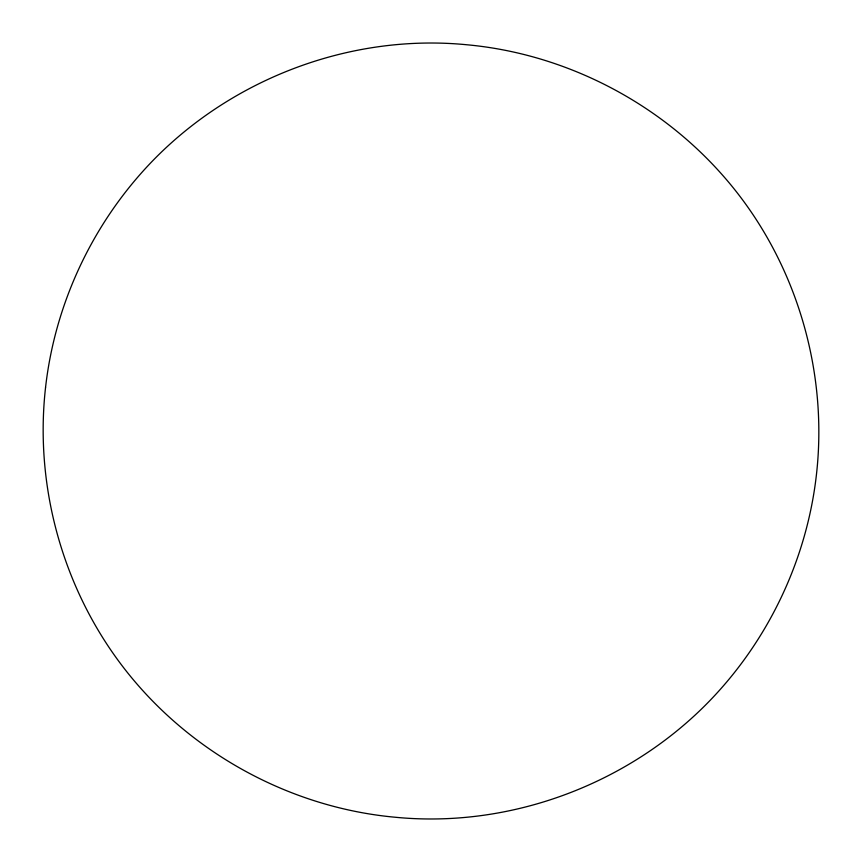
<?xml version="1.0" encoding="UTF-8"?>
<svg xmlns="http://www.w3.org/2000/svg" width="862" height="862" viewBox="0 0 862 862"><rect width="100%" height="100%" fill="white"/><g stroke="black" fill="none" stroke-linecap="round" stroke-linejoin="round"><path stroke-width="1.29" d="M45.567 387.34C33.499 493.775 67.29 604.165 137.78 684.945C202.721 759.594 296.765 808.308 395.41 817.262C508.72 828.307 624.875 785.551 705.288 705.288C766.814 643.72 806.681 561.194 816.433 474.66C828.501 368.225 794.71 257.835 724.22 177.055C659.279 102.406 565.235 53.692 466.59 44.738C353.28 33.693 237.125 76.449 156.712 156.712C95.186 218.28 55.319 300.806 45.567 387.34"/></g></svg>
